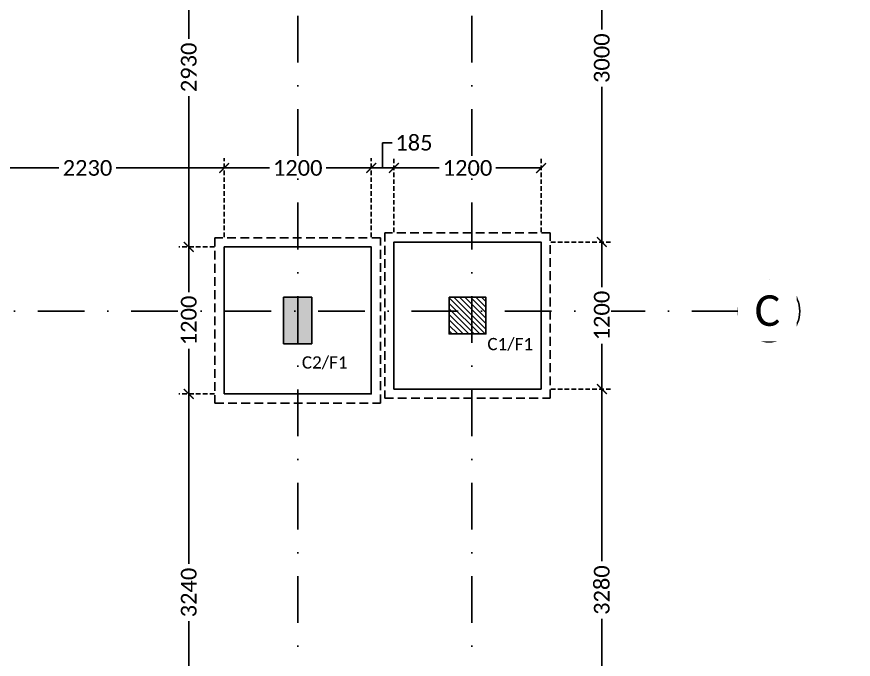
# Model space of a CAD drawing. Header units: millimetres. Extents: x -176651 to 954389, y -469666 to 486614.
# Drawn here: x 266135 to 272959, y 170185 to 175428 of the extents above; entities that cross this region are included whole.
import ezdxf
from ezdxf.xclip import XClip

# ---------------------------------------------------------------- set-up
doc = ezdxf.new("R2010")
doc.units = ezdxf.units.MM
doc.header["$LTSCALE"] = 150
doc.header["$XCLIPFRAME"] = 2
for name, pattern in [('1625E_Grid$0$DASHDOTX2', [50.8, 25.4, -12.7, 0, -12.7]), ('3BHK-W(SB)$0$HIDDEN', [0.375, 0.25, -0.125]), ('HIDDEN2', [4.7625, 3.175, -1.5875])]:
    doc.linetypes.add(name, pattern=pattern)
for name, color, linetype in [('1625E_Columns$0$ad-Column', 3, 'Continuous'), ('1625E_Columns$0$ad-Column Hatch', 125, 'Continuous'), ('1625E_Columns$0$ad-RCC', 3, 'Continuous'), ('1625E_Columns$0$ad-RCC Hatch', 125, 'Continuous'), ('1625E_Grid$0$ad-Grid', 8, '1625E_Grid$0$DASHDOTX2'), ('1625E_Grid$0$ad-Text main', 7, 'Continuous'), ('ad-Footing line', 2, 'Continuous'), ('ad-PCC line', 8, 'HIDDEN2'), ("Plot's Boundary$0$ad-Road", 8, 'Continuous'), ("Plot's Boundary$0$ad-Road Hatch", 8, 'Continuous')]:
    doc.layers.add(name, color=color, linetype=linetype)
doc.layers.add('ad-External Dimensions', color=5, linetype='Continuous', true_color=0x0000ff)
doc.layers.add('ad-Foundation text', color=6, linetype='Continuous', true_color=0xff00ff)
doc.styles.add('1625E_Grid$0$Standard', font='arial.ttf')
doc.styles.get("Standard").update_dxf_attribs({"font": 'calibril.ttf'})
doc.dimstyles.new('A-75-DIM-INT (Framing)', dxfattribs={"dimscale": 100, "dimtxt": 1.6, "dimasz": 1, "dimexe": 1, "dimexo": 1, "dimgap": 0.5, "dimtad": 0, "dimdec": 0, "dimdsep": 46, "dimtxsty": 'Standard', "dimblk": 'ARCHTICK', "dimcen": 0.025, "dimclrd": 5, "dimclre": 5, "dimclrt": 256, "dimazin": 2, "dimtfac": 1, "dimtdec": 0, "dimtmove": 1, "dimatfit": 0, "dimldrblk": 'ARCHTICK', "dimfxl": 1, "dimfxlon": 1, "dimtfill": 1, "dimtolj": 1, "dimtzin": 0, "dimarcsym": 0})

# ---------------------------------------------------------------- blocks, each defined once
blk = doc.blocks.new("Plot's Boundary$0$A$C4fb60e89")
at = {"layer": "Plot's Boundary$0$ad-Road Hatch", "ltscale": 5, "transparency": 33554687}
h = blk.add_hatch(dxfattribs=at)
h.set_pattern_fill('AR-HBONE', color=256, scale=15)
h.set_pattern_definition([(45, (-193247.7, -428758.8), (0, 2155.2615), [4572, -1524]), (135, (-192170.1, -427681.1), (2e-13, 2155.2615), [4572, -1524])])
h.paths.add_polyline_path([(175594.5, -250241), (169177.9, -249341.1), (167473.5, -249057.1), (167473.5, -138693.9), (101313.5, -138693.9), (101313.5, -199953.9), (101307.7, -237994.6), (101040.4, -268291), (101007.7, -280967.7), (101066.4, -293683.6), (101242.5, -311127.2), (100909.9, -319343.6), (100949.1, -333937.5), (100668.7, -366959.6), (100727.3, -390982.9), (100668.7, -404585.6), (100538.2, -420418.5), (100466.5, -428758.8), (92426.2, -427265.5), (92163.5, -427209.5), (92163.5, -321453.9), (24803.5, -321453.9), (24803.5, -412960.5), (15653.5, -411028.6), (15653.5, -321452.2), (-19535.1, -321452.2), (-34427.5, -319476.7), (-65207.4, -315394.6), (-171770.1, -301268.1), (-185853.9, -298333.1), (-193247.7, -296831.5), (-193244, -292907.6), (-191913.8, -285219.4), (-191838.8, -284678.8), (-183397.4, -286393.2), (-169722.9, -289242.8), (-53141.2, -304697.5), (-18730.1, -309262.2), (15653.3, -309262.2), (15653.5, 703.4), (24803.5, 1114.6), (24803.5, -129543.9), (92163.5, -129543.9), (92163.5, 15133.3), (101313.5, 17712.8), (101313.5, -129543.9), (167473.5, -129543.9), (167473.5, 35551.6), (175738, 37855), (175848.8, 28595.3), (175835.8, 25947.4), (175777.1, 14040.5), (175855.3, 2315.8), (175659.7, -18036.1), (175731.4, -34038.6), (175718.4, -46839.2), (175672.7, -63402.4), (175816.2, -82071.9), (175542.3, -106356), (175490.2, -124640.8), (175574.9, -145018.8), (175731.4, -168892), (175796.6, -181268.8), (175796.6, -192667.4), (175744.5, -208200.3), (175829.2, -223276.8), (175887.9, -234871.1)])
h.paths.add_polyline_path([(24803.5, -309263.9), (92163.5, -309263.9), (92163.5, -138693.9), (24803.5, -138693.9)], flags=16)
blk = doc.blocks.new("Plot's Boundary")
at = {"layer": "Plot's Boundary$0$ad-Road", "ltscale": 5}
blk.add_blockref("Plot's Boundary$0$A$C4fb60e89", (191838.8, 428758.8), dxfattribs=at)
blk = doc.blocks.new('1625E_Columns$0$A$C42b14ea2')
at = {"layer": '1625E_Columns$0$ad-RCC Hatch', "transparency": 33554687}
h = blk.add_hatch(dxfattribs=at)
h.set_pattern_fill('ANSI31', color=256, scale=10)
h.set_pattern_definition([(45, (13250, 8645), (-22.45064, 22.45064), [])])
h.paths.add_polyline_path([(0, 0), (300, 0), (300, 300), (0, 300)])
at = {"layer": '1625E_Columns$0$ad-RCC'}
blk.add_lwpolyline([(0, 0), (300, 0), (300, 300), (0, 300)], close=True, dxfattribs=at)
blk = doc.blocks.new('1625E_Columns$0$zw$6AA0')
at = {"layer": '1625E_Columns$0$ad-Column Hatch', "transparency": 33554687}
h = blk.add_hatch(color=256, dxfattribs=at)
h.dxf.hatch_style = 1
h.paths.add_polyline_path([(0, -230), (380, -230), (380, 0), (0, 0)])
at = {"layer": '1625E_Columns$0$ad-Column'}
blk.add_lwpolyline([(0, -230), (380, -230), (380, 0), (0, 0)], close=True, dxfattribs=at)
blk = doc.blocks.new('1625E_Columns')
at = {"layer": '1625E_Columns$0$ad-Column', "xscale": -1, "rotation": 90}
blk.add_blockref('1625E_Columns$0$zw$6AA0', (11890, 4745), dxfattribs=at)
at = {"layer": '1625E_Columns$0$ad-RCC', "xscale": -1, "rotation": 180}
blk.add_blockref('1625E_Columns$0$A$C42b14ea2', (13240, 4745), dxfattribs=at)
blk = doc.blocks.new('1625E_Grid')
at = {"layer": '1625E_Grid$0$ad-Grid', "ltscale": 0.1}
for points in [[(12005, -4010), (12005, 16020)], [(13424.9, -4010), (13424.9, 16020)], [(15600, 4630), (-1800, 4630)]]:
    blk.add_lwpolyline(points, dxfattribs=at)
at = {"layer": '1625E_Grid$0$ad-Grid', "color": 7, "linetype": 'ByBlock'}
blk.add_circle((15850, 4630), 250, dxfattribs=at)
at = {"layer": '1625E_Grid$0$ad-Text main', "insert": (15836.5, 4634), "char_height": 250, "width": 227.385, "attachment_point": 5, "style": '1625E_Grid$0$Standard', "bg_fill": 2}
blk.add_mtext('{\\fCalibri|b0|i0|c0|p34;C}', dxfattribs=at)
blk = doc.blocks.new('zw$D00E')
at = {"layer": 'ad-Footing line'}
for points in [[(670, -9625), (1870, -9625), (1870, -8425), (670, -8425)], [(-715, -9665), (485, -9665), (485, -8465), (-715, -8465)]]:
    blk.add_lwpolyline(points, close=True, dxfattribs=at)
at = {"layer": 'ad-PCC line', "ltscale": 0.15}
for points in [[(-790, -9740), (560, -9740), (560, -8390), (-790, -8390)], [(595, -9700), (1945, -9700), (1945, -8350), (595, -8350)]]:
    blk.add_lwpolyline(points, close=True, dxfattribs=at)
blk = doc.blocks.new('zw$3F63')
at = {"layer": 'ad-Foundation text', "char_height": 100, "width": 349.312, "attachment_point": 5}
for s, insert in [('\\pxt5;C1/F1', (1618.5, -9260.8)), ('\\pxt5;C2/F1', (105.2, -9410.8))]:
    blk.add_mtext(s, dxfattribs=dict(at, insert=insert))
blk = doc.blocks.new('_ArchTick')
at = {"color": 0, "linetype": 'ByBlock', "const_width": 0.15}
blk.add_lwpolyline([(-0.5, -0.5), (0.5, 0.5)], dxfattribs=at)
blk = doc.blocks.new('*D55')
at = {"layer": 'ad-External Dimensions', "linetype": '3BHK-W(SB)$0$HIDDEN', "lineweight": -2, "transparency": 16777216}
for p, q in [((14070, -5425), (14565.5, -5425)), ((14070, -8425), (14565.5, -8425))]:
    blk.add_line(p, q, dxfattribs=at)
at = {"layer": 'ad-External Dimensions', "lineweight": -2, "transparency": 16777216}
for p, q in [((14485.5, -5425), (14485.5, -6690)), ((14485.5, -8425), (14485.5, -7160))]:
    blk.add_line(p, q, dxfattribs=at)
at = {"layer": 'Defpoints', "color": 0, "transparency": 16777216}
for p in [(13990, -5425), (13990, -8425), (14485.5, -8425)]:
    blk.add_point(p, dxfattribs=at)
at = {"layer": 'ad-External Dimensions', "lineweight": -2, "transparency": 16777216, "xscale": 80, "yscale": 80, "zscale": 80}
for p, rotation in [((14485.5, -5425), 90), ((14485.5, -8425), 270)]:
    blk.add_blockref('_ArchTick', p, dxfattribs=dict(at, rotation=rotation))
at = {"layer": 'ad-External Dimensions', "transparency": 16777216, "insert": (14485.5, -6925), "char_height": 128, "attachment_point": 5, "rotation": 90, "bg_fill": 3, "box_fill_scale": 1.1, "bg_fill_color": 256, "bg_fill_true_color": 13158600, "bg_fill_transparency": 0}
blk.add_mtext('\\A1;3000', dxfattribs=at)
blk = doc.blocks.new('*D56')
at = {"layer": 'ad-External Dimensions', "linetype": '3BHK-W(SB)$0$HIDDEN', "lineweight": -2, "transparency": 16777216}
for p, q in [((14070, -8425), (14565.5, -8425)), ((14070, -9625), (14565.5, -9625))]:
    blk.add_line(p, q, dxfattribs=at)
at = {"layer": 'ad-External Dimensions', "lineweight": -2, "transparency": 16777216}
for p, q in [((14485.5, -8425), (14485.5, -8793.8)), ((14485.5, -9625), (14485.5, -9256.2))]:
    blk.add_line(p, q, dxfattribs=at)
at = {"layer": 'Defpoints', "color": 0, "transparency": 16777216}
for p in [(13990, -8425), (13990, -9625), (14485.5, -9625)]:
    blk.add_point(p, dxfattribs=at)
at = {"layer": 'ad-External Dimensions', "lineweight": -2, "transparency": 16777216, "xscale": 80, "yscale": 80, "zscale": 80}
for p, rotation in [((14485.5, -8425), 90), ((14485.5, -9625), 270)]:
    blk.add_blockref('_ArchTick', p, dxfattribs=dict(at, rotation=rotation))
at = {"layer": 'ad-External Dimensions', "transparency": 16777216, "insert": (14485.5, -9025), "char_height": 128, "attachment_point": 5, "rotation": 90, "bg_fill": 3, "box_fill_scale": 1.1, "bg_fill_color": 256, "bg_fill_true_color": 13158600, "bg_fill_transparency": 0}
blk.add_mtext('\\A1;1200', dxfattribs=at)
blk = doc.blocks.new('*D57')
at = {"layer": 'ad-External Dimensions', "linetype": '3BHK-W(SB)$0$HIDDEN', "lineweight": -2, "transparency": 16777216}
for p, q in [((14070, -9625), (14565.5, -9625)), ((13685.5, -12905), (14565.5, -12905))]:
    blk.add_line(p, q, dxfattribs=at)
at = {"layer": 'ad-External Dimensions', "lineweight": -2, "transparency": 16777216}
for p, q in [((14485.5, -9625), (14485.5, -11030)), ((14485.5, -12905), (14485.5, -11500))]:
    blk.add_line(p, q, dxfattribs=at)
at = {"layer": 'Defpoints', "color": 0, "transparency": 16777216}
for p in [(13990, -9625), (12530, -12905), (14485.5, -12905)]:
    blk.add_point(p, dxfattribs=at)
at = {"layer": 'ad-External Dimensions', "lineweight": -2, "transparency": 16777216, "xscale": 80, "yscale": 80, "zscale": 80}
for p, rotation in [((14485.5, -9625), 90), ((14485.5, -12905), 270)]:
    blk.add_blockref('_ArchTick', p, dxfattribs=dict(at, rotation=rotation))
at = {"layer": 'ad-External Dimensions', "transparency": 16777216, "insert": (14485.5, -11265), "char_height": 128, "attachment_point": 5, "rotation": 90, "bg_fill": 3, "box_fill_scale": 1.1, "bg_fill_color": 256, "bg_fill_true_color": 13158600, "bg_fill_transparency": 0}
blk.add_mtext('\\A1;3280', dxfattribs=at)
blk = doc.blocks.new('*D106')
at = {"layer": 'ad-External Dimensions', "linetype": '3BHK-W(SB)$0$HIDDEN', "lineweight": -2, "transparency": 16777216}
for p, q in [((9175, -8235), (9175, -7740.9)), ((11405, -8385), (11405, -7740.9))]:
    blk.add_line(p, q, dxfattribs=at)
at = {"layer": 'ad-External Dimensions', "lineweight": -2, "transparency": 16777216}
for p, q in [((9175, -7820.9), (10055.8, -7820.9)), ((11405, -7820.9), (10524.2, -7820.9))]:
    blk.add_line(p, q, dxfattribs=at)
at = {"layer": 'Defpoints', "color": 0, "transparency": 16777216}
for p in [(11405, -7820.9), (9175, -8315), (11405, -8465)]:
    blk.add_point(p, dxfattribs=at)
at = {"layer": 'ad-External Dimensions', "lineweight": -2, "transparency": 16777216, "xscale": 80, "yscale": 80, "zscale": 80, "rotation": 180}
blk.add_blockref('_ArchTick', (9175, -7820.9), dxfattribs=at)
at = {"layer": 'ad-External Dimensions', "lineweight": -2, "transparency": 16777216, "xscale": 80, "yscale": 80, "zscale": 80}
blk.add_blockref('_ArchTick', (11405, -7820.9), dxfattribs=at)
at = {"layer": 'ad-External Dimensions', "transparency": 16777216, "insert": (10290, -7820.9), "char_height": 128, "attachment_point": 5, "bg_fill": 3, "box_fill_scale": 1.1, "bg_fill_color": 256, "bg_fill_true_color": 13158600, "bg_fill_transparency": 0}
blk.add_mtext('\\A1;2230', dxfattribs=at)
blk = doc.blocks.new('*D107')
at = {"layer": 'ad-External Dimensions', "linetype": '3BHK-W(SB)$0$HIDDEN', "lineweight": -2, "transparency": 16777216}
for p, q in [((11405, -8385), (11405, -7740.9)), ((12605, -8385), (12605, -7740.9))]:
    blk.add_line(p, q, dxfattribs=at)
at = {"layer": 'ad-External Dimensions', "lineweight": -2, "transparency": 16777216}
for p, q in [((11405, -7820.9), (11773.8, -7820.9)), ((12605, -7820.9), (12236.2, -7820.9))]:
    blk.add_line(p, q, dxfattribs=at)
at = {"layer": 'Defpoints', "color": 0, "transparency": 16777216}
for p in [(11405, -7820.9), (11405, -8465), (12605, -8465)]:
    blk.add_point(p, dxfattribs=at)
at = {"layer": 'ad-External Dimensions', "lineweight": -2, "transparency": 16777216, "xscale": 80, "yscale": 80, "zscale": 80, "rotation": 180}
blk.add_blockref('_ArchTick', (11405, -7820.9), dxfattribs=at)
at = {"layer": 'ad-External Dimensions', "lineweight": -2, "transparency": 16777216, "xscale": 80, "yscale": 80, "zscale": 80}
blk.add_blockref('_ArchTick', (12605, -7820.9), dxfattribs=at)
at = {"layer": 'ad-External Dimensions', "transparency": 16777216, "insert": (12005, -7820.9), "char_height": 128, "attachment_point": 5, "bg_fill": 3, "box_fill_scale": 1.1, "bg_fill_color": 256, "bg_fill_true_color": 13158600, "bg_fill_transparency": 0}
blk.add_mtext('\\A1;1200', dxfattribs=at)
blk = doc.blocks.new('*D108')
at = {"layer": 'ad-External Dimensions', "lineweight": -2, "transparency": 16777216}
for p, q in [((12697.5, -7820.9), (12695.6, -7615.5)), ((12695.6, -7615.5), (12775.6, -7615.5)), ((12605, -7820.9), (12525, -7820.9)), ((12605, -7820.9), (12790, -7820.9)), ((12605, -7820.9), (12790, -7820.9)), ((12790, -7820.9), (12870, -7820.9))]:
    blk.add_line(p, q, dxfattribs=at)
at = {"layer": 'ad-External Dimensions', "linetype": '3BHK-W(SB)$0$HIDDEN', "lineweight": -2, "transparency": 16777216}
for p, q in [((12605, -8385), (12605, -7740.9)), ((12790, -8345), (12790, -7740.9))]:
    blk.add_line(p, q, dxfattribs=at)
at = {"layer": 'Defpoints', "color": 0, "transparency": 16777216}
for p in [(12790, -7820.9), (12790, -8425), (12605, -8465)]:
    blk.add_point(p, dxfattribs=at)
at = {"layer": 'ad-External Dimensions', "lineweight": -2, "transparency": 16777216, "xscale": 80, "yscale": 80, "zscale": 80}
blk.add_blockref('_ArchTick', (12605, -7820.9), dxfattribs=at)
at = {"layer": 'ad-External Dimensions', "lineweight": -2, "transparency": 16777216, "xscale": 80, "yscale": 80, "zscale": 80, "rotation": 180}
blk.add_blockref('_ArchTick', (12790, -7820.9), dxfattribs=at)
at = {"layer": 'ad-External Dimensions', "transparency": 16777216, "insert": (12953, -7615.5), "char_height": 128, "attachment_point": 5, "bg_fill": 3, "box_fill_scale": 1.1, "bg_fill_color": 256, "bg_fill_true_color": 13158600, "bg_fill_transparency": 0}
blk.add_mtext('\\A1;185', dxfattribs=at)
blk = doc.blocks.new('*D22')
at = {"layer": 'ad-External Dimensions', "linetype": '3BHK-W(SB)$0$HIDDEN', "lineweight": -2, "transparency": 16777216}
for p, q in [((12790, -8345), (12790, -7740.9)), ((13990, -8345), (13990, -7740.9))]:
    blk.add_line(p, q, dxfattribs=at)
at = {"layer": 'ad-External Dimensions', "lineweight": -2, "transparency": 16777216}
for p, q in [((12790, -7820.9), (13158.8, -7820.9)), ((13990, -7820.9), (13621.2, -7820.9))]:
    blk.add_line(p, q, dxfattribs=at)
at = {"layer": 'Defpoints', "color": 0, "transparency": 16777216}
for p in [(13990, -7820.9), (12790, -8425), (13990, -8425)]:
    blk.add_point(p, dxfattribs=at)
at = {"layer": 'ad-External Dimensions', "lineweight": -2, "transparency": 16777216, "xscale": 80, "yscale": 80, "zscale": 80, "rotation": 180}
blk.add_blockref('_ArchTick', (12790, -7820.9), dxfattribs=at)
at = {"layer": 'ad-External Dimensions', "lineweight": -2, "transparency": 16777216, "xscale": 80, "yscale": 80, "zscale": 80}
blk.add_blockref('_ArchTick', (13990, -7820.9), dxfattribs=at)
at = {"layer": 'ad-External Dimensions', "transparency": 16777216, "insert": (13390, -7820.9), "char_height": 128, "attachment_point": 5, "bg_fill": 3, "box_fill_scale": 1.1, "bg_fill_color": 256, "bg_fill_true_color": 13158600, "bg_fill_transparency": 0}
blk.add_mtext('\\A1;1200', dxfattribs=at)
blk = doc.blocks.new('*D23')
at = {"layer": 'ad-External Dimensions', "linetype": '3BHK-W(SB)$0$HIDDEN', "lineweight": -2, "transparency": 16777216}
for p, q in [((11325, -8465), (11036.5, -8465)), ((11325, -9665), (11036.5, -9665))]:
    blk.add_line(p, q, dxfattribs=at)
at = {"layer": 'ad-External Dimensions', "lineweight": -2, "transparency": 16777216}
for p, q in [((11116.5, -8465), (11116.5, -8833.8)), ((11116.5, -9665), (11116.5, -9296.2))]:
    blk.add_line(p, q, dxfattribs=at)
at = {"layer": 'Defpoints', "color": 0, "transparency": 16777216}
for p in [(11405, -8465), (11116.5, -9665), (11405, -9665)]:
    blk.add_point(p, dxfattribs=at)
at = {"layer": 'ad-External Dimensions', "lineweight": -2, "transparency": 16777216, "xscale": 80, "yscale": 80, "zscale": 80}
for p, rotation in [((11116.5, -8465), 90), ((11116.5, -9665), 270)]:
    blk.add_blockref('_ArchTick', p, dxfattribs=dict(at, rotation=rotation))
at = {"layer": 'ad-External Dimensions', "transparency": 16777216, "insert": (11116.5, -9065), "char_height": 128, "attachment_point": 5, "rotation": 90, "bg_fill": 3, "box_fill_scale": 1.1, "bg_fill_color": 256, "bg_fill_true_color": 13158600, "bg_fill_transparency": 0}
blk.add_mtext('\\A1;1200', dxfattribs=at)
blk = doc.blocks.new('*D24')
at = {"layer": 'ad-External Dimensions', "linetype": '3BHK-W(SB)$0$HIDDEN', "lineweight": -2, "transparency": 16777216}
for p, q in [((11325, -5535), (11036.5, -5535)), ((11325, -8465), (11036.5, -8465))]:
    blk.add_line(p, q, dxfattribs=at)
at = {"layer": 'ad-External Dimensions', "lineweight": -2, "transparency": 16777216}
for p, q in [((11116.5, -5535), (11116.5, -6765.8)), ((11116.5, -8465), (11116.5, -7234.2))]:
    blk.add_line(p, q, dxfattribs=at)
at = {"layer": 'Defpoints', "color": 0, "transparency": 16777216}
for p in [(11405, -5535), (11116.5, -8465), (11405, -8465)]:
    blk.add_point(p, dxfattribs=at)
at = {"layer": 'ad-External Dimensions', "lineweight": -2, "transparency": 16777216, "xscale": 80, "yscale": 80, "zscale": 80}
for p, rotation in [((11116.5, -5535), 90), ((11116.5, -8465), 270)]:
    blk.add_blockref('_ArchTick', p, dxfattribs=dict(at, rotation=rotation))
at = {"layer": 'ad-External Dimensions', "transparency": 16777216, "insert": (11116.5, -7000), "char_height": 128, "attachment_point": 5, "rotation": 90, "bg_fill": 3, "box_fill_scale": 1.1, "bg_fill_color": 256, "bg_fill_true_color": 13158600, "bg_fill_transparency": 0}
blk.add_mtext('\\A1;2930', dxfattribs=at)
blk = doc.blocks.new('*D25')
at = {"layer": 'ad-External Dimensions', "linetype": '3BHK-W(SB)$0$HIDDEN', "lineweight": -2, "transparency": 16777216}
for p, q in [((11325, -9665), (11036.5, -9665)), ((11250, -12905), (11036.5, -12905))]:
    blk.add_line(p, q, dxfattribs=at)
at = {"layer": 'ad-External Dimensions', "lineweight": -2, "transparency": 16777216}
for p, q in [((11116.5, -9665), (11116.5, -11050)), ((11116.5, -12905), (11116.5, -11520))]:
    blk.add_line(p, q, dxfattribs=at)
at = {"layer": 'Defpoints', "color": 0, "transparency": 16777216}
for p in [(11405, -9665), (11116.5, -12905), (11330, -12905)]:
    blk.add_point(p, dxfattribs=at)
at = {"layer": 'ad-External Dimensions', "lineweight": -2, "transparency": 16777216, "xscale": 80, "yscale": 80, "zscale": 80}
for p, rotation in [((11116.5, -9665), 90), ((11116.5, -12905), 270)]:
    blk.add_blockref('_ArchTick', p, dxfattribs=dict(at, rotation=rotation))
at = {"layer": 'ad-External Dimensions', "transparency": 16777216, "insert": (11116.5, -11285), "char_height": 128, "attachment_point": 5, "rotation": 90, "bg_fill": 3, "box_fill_scale": 1.1, "bg_fill_color": 256, "bg_fill_true_color": 13158600, "bg_fill_transparency": 0}
blk.add_mtext('\\A1;3240', dxfattribs=at)
blk = doc.blocks.new('zw$2C0D')
at = {"layer": 'ad-External Dimensions'}
dim = blk.add_linear_dim(base=(14485.5, -8425), p1=(13990, -5425), p2=(13990, -8425), angle=90, dimstyle='A-75-DIM-INT (Framing)', override={"dimscale": 80, "dimblk": 'ArchTick', "dimclrd": 256, "dimclre": 256, "dimfxl": 10, "dimtfill": 1, "dimtfillclr": 0}, dxfattribs=at)
dim.commit()
dim.dimension.update_dxf_attribs({"geometry": '*D55', "text_midpoint": (14485.5, -6925)})
dim = blk.add_linear_dim(base=(11405, -7820.9), p1=(9175, -8315), p2=(11405, -8465), dimstyle='A-75-DIM-INT (Framing)', override={"dimscale": 80, "dimblk": 'ArchTick', "dimclrd": 256, "dimclre": 256, "dimfxl": 10, "dimtfill": 1, "dimtfillclr": 0}, dxfattribs=at)
dim.commit()
dim.dimension.update_dxf_attribs({"geometry": '*D106', "text_midpoint": (10290, -7820.9)})
dim = blk.add_linear_dim(base=(11405, -7820.9), p1=(12605, -8465), p2=(11405, -8465), dimstyle='A-75-DIM-INT (Framing)', override={"dimscale": 80, "dimblk": 'ArchTick', "dimclrd": 256, "dimclre": 256, "dimfxl": 10, "dimtfill": 1, "dimtfillclr": 0}, dxfattribs=at)
dim.commit()
dim.dimension.update_dxf_attribs({"geometry": '*D107', "text_midpoint": (12005, -7820.9)})
dim = blk.add_linear_dim(base=(14485.5, -9625), p1=(13990, -8425), p2=(13990, -9625), angle=90, dimstyle='A-75-DIM-INT (Framing)', override={"dimscale": 80, "dimblk": 'ArchTick', "dimclrd": 256, "dimclre": 256, "dimfxl": 10, "dimtfill": 1, "dimtfillclr": 0}, dxfattribs=at)
dim.commit()
dim.dimension.update_dxf_attribs({"geometry": '*D56', "text_midpoint": (14485.5, -9025)})
dim = blk.add_linear_dim(base=(12790, -7820.9), p1=(12605, -8465), p2=(12790, -8425), dimstyle='A-75-DIM-INT (Framing)', override={"dimscale": 80, "dimclrd": 256, "dimclre": 256, "dimfxl": 10}, dxfattribs=at)
dim.commit()
dim.dimension.update_dxf_attribs({"geometry": '*D108', "text_midpoint": (12815.6, -7615.5), "dimtype": 128})
for base, p1, p2, picture, middle in [((11116.5, -9665), (11405, -8465), (11405, -9665), '*D23', (11116.5, -9065)), ((14485.5, -12905), (13990, -9625), (12530, -12905), '*D57', (14485.5, -11265))]:
    dim = blk.add_linear_dim(base=base, p1=p1, p2=p2, angle=90, dimstyle='A-75-DIM-INT (Framing)', override={"dimscale": 80, "dimblk": 'ArchTick', "dimclrd": 256, "dimclre": 256, "dimfxl": 10, "dimtfill": 1, "dimtfillclr": 0}, dxfattribs=at)
    dim.commit()
    dim.dimension.update_dxf_attribs({"geometry": picture, "text_midpoint": middle})
for base, p1, p2, picture, middle in [((11116.5, -8465), (11405, -5535), (11405, -8465), '*D24', (11116.5, -7000)), ((11116.5, -12905), (11405, -9665), (11330, -12905), '*D25', (11116.5, -11285))]:
    dim = blk.add_linear_dim(base=base, p1=p1, p2=p2, angle=90, dimstyle='A-75-DIM-INT (Framing)', override={"dimscale": 80, "dimblk": 'ArchTick', "dimclrd": 256, "dimclre": 256, "dimfxl": 10, "dimtfill": 1, "dimtfillclr": 0}, dxfattribs=at)
    dim.commit()
    dim.dimension.update_dxf_attribs({"geometry": picture, "text_midpoint": middle})
dim = blk.add_linear_dim(base=(13990, -7820.9), p1=(12790, -8425), p2=(13990, -8425), dimstyle='A-75-DIM-INT (Framing)', override={"dimscale": 80, "dimblk": 'ArchTick', "dimclrd": 256, "dimclre": 256, "dimfxl": 10, "dimtfill": 1, "dimtfillclr": 0}, dxfattribs=at)
dim.commit()
dim.dimension.update_dxf_attribs({"geometry": '*D22', "text_midpoint": (13390, -7820.9)})

msp = doc.modelspace()

# ---------------------------------------------------------------- block references
ref = msp.add_blockref("Plot's Boundary", (0, 0))
XClip(ref).set_block_clipping_path([(245322.2775057808, 154244.8999686334), (289002.2775057808, 204914.8999686334)])

# ---------------------------------------------------------------- next in the draw order: block references
msp.add_blockref('1625E_Columns', (256422.3, 168394.9))

# ---------------------------------------------------------------- next in the draw order: block references
msp.add_blockref('1625E_Grid', (256422.3, 168394.9))

# ---------------------------------------------------------------- next in the draw order: block references
at = {"layer": 'ad-External Dimensions'}
for name in ['zw$D00E', 'zw$3F63']:
    msp.add_blockref(name, (268542.3, 182014.9), dxfattribs=at)

# ---------------------------------------------------------------- next in the draw order: block references
msp.add_blockref('zw$2C0D', (256422.3, 182014.9), dxfattribs=at)

doc.saveas('drawing.dxf')
